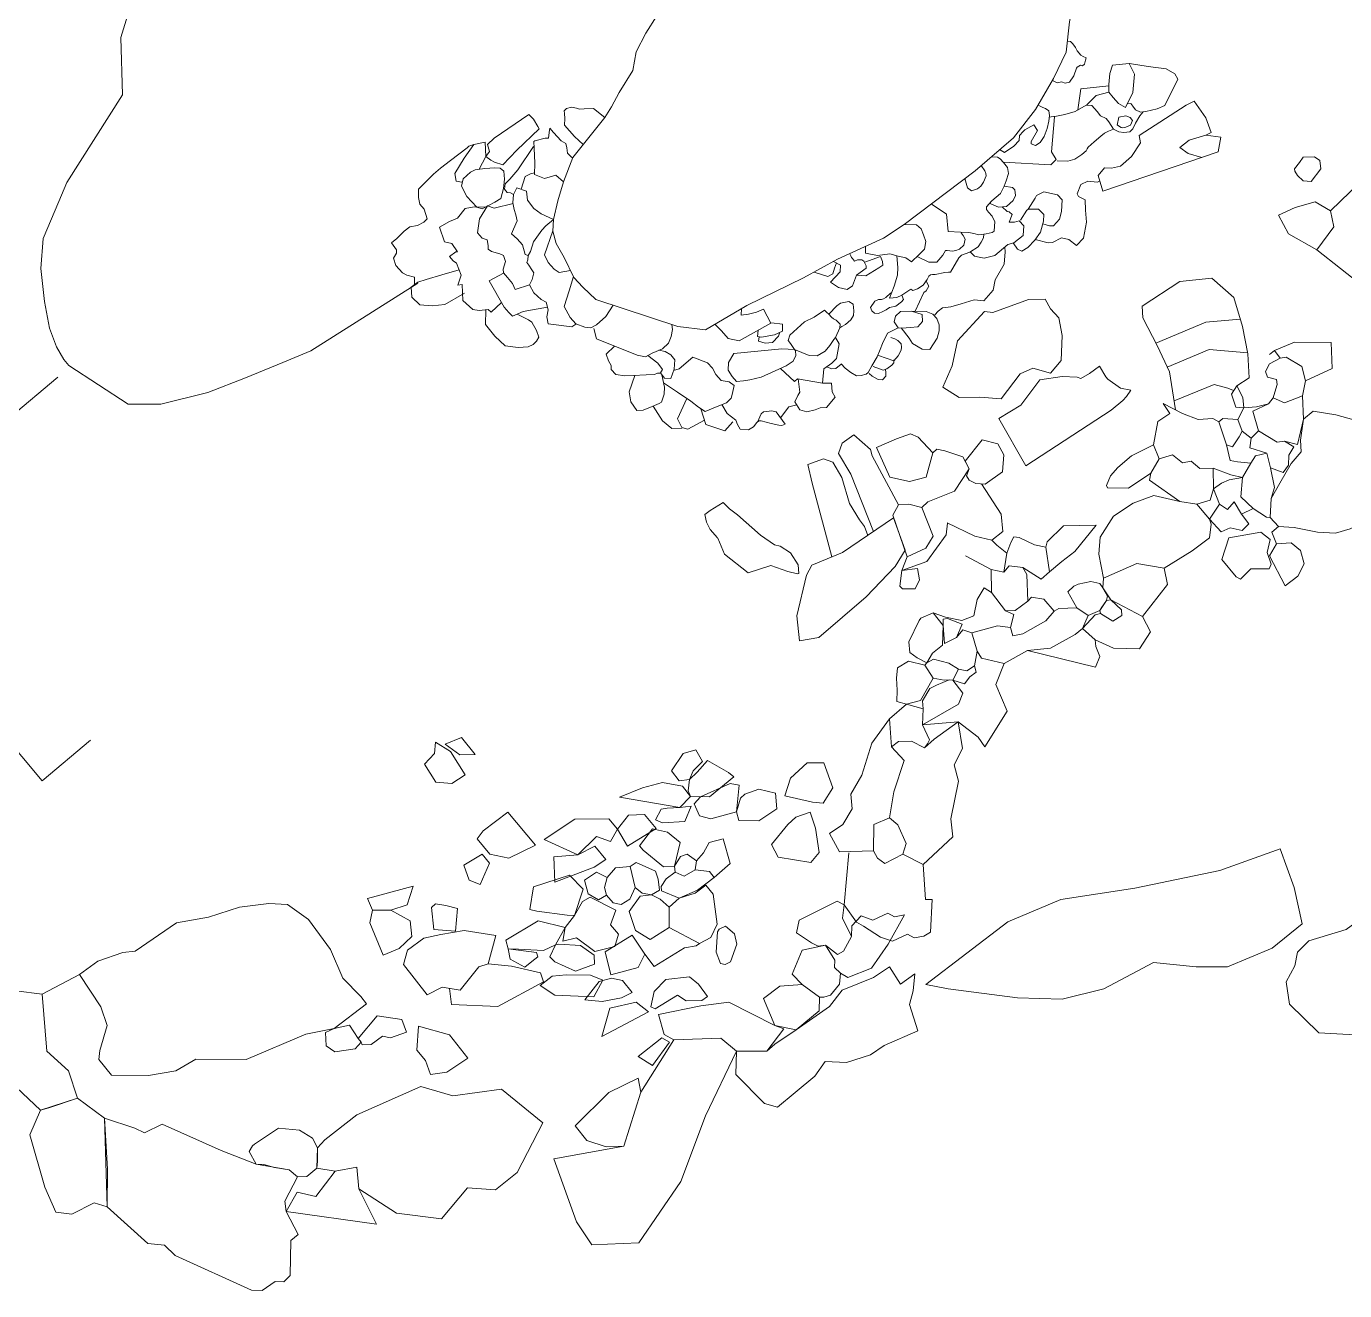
# Model space of a CAD drawing. Header units: metres. Extents: x -10443 to -4073, y -33280 to -26846.
# Drawn here: x -7260.58 to -7250.15, y -29120.04 to -29110.04 of the extents above; entities that cross this region are included whole.
import ezdxf

# ---------------------------------------------------------------- set-up
doc = ezdxf.new("R2010")
doc.units = ezdxf.units.M
doc.header["$MEASUREMENT"] = 0
doc.linetypes.add('CONTINUOUS_1', pattern=[0])
doc.linetypes.add('CONTINUOUS_2', pattern=[0])
doc.layers.add('木', color=254, linetype='CONTINUOUS_2', lineweight=18)
doc.layers.add('石', color=241, linetype='CONTINUOUS_2', lineweight=18)

msp = doc.modelspace()

# ---------------------------------------------------------------- linework, layer by layer
at = {"layer": '木', "linetype": 'CONTINUOUS_1', "lineweight": 18}
for p, q in [((-7260.326, -29112.817), (-7260.709, -29113.138)), ((-7260.45, -29116.007), (-7260.771, -29115.624)), ((-7260.067, -29115.686), (-7260.45, -29116.007))]:
    msp.add_line(p, q, dxfattribs=at)
at = {"layer": '石', "linetype": 'CONTINUOUS_2', "lineweight": 18}
for p, q in [((-7253.813, -29112.202), (-7253.798, -29112.199)), ((-7253.798, -29112.199), (-7253.78, -29112.187)), ((-7253.78, -29112.187), (-7253.741, -29112.152)), ((-7253.741, -29112.152), (-7253.732, -29112.148)), ((-7253.652, -29112.17), (-7253.639, -29112.202)), ((-7253.899, -29112.266), (-7253.865, -29112.216)), ((-7253.891, -29112.293), (-7253.899, -29112.266)), ((-7253.869, -29112.312), (-7253.891, -29112.293)), ((-7253.865, -29112.216), (-7253.836, -29112.204)), ((-7253.803, -29112.299), (-7253.838, -29112.314)), ((-7253.836, -29112.204), (-7253.813, -29112.202)), ((-7253.776, -29112.285), (-7253.803, -29112.299)), ((-7253.751, -29112.267), (-7253.776, -29112.285)), ((-7253.7, -29112.256), (-7253.751, -29112.267)), ((-7253.655, -29112.221), (-7253.7, -29112.256)), ((-7253.639, -29112.202), (-7253.655, -29112.221)), ((-7253.838, -29112.314), (-7253.869, -29112.312))]:
    msp.add_line(p, q, dxfattribs=at)
at = {"layer": '石', "linetype": 'CONTINUOUS_2', "lineweight": 18, "flags": 128}
for points in [[(-7257.757, -29105.758), (-7258.159, -29106.152), (-7258.174, -29106.179), (-7258.151, -29106.241), (-7258.158, -29106.341), (-7258.134, -29106.381), (-7258.157, -29106.376), (-7258.207, -29106.47), (-7258.209, -29106.674), (-7258.218, -29106.686), (-7258.278, -29106.715), (-7258.289, -29106.859), (-7258.933, -29107.61), (-7259.229, -29107.858), (-7259.481, -29108.288), (-7259.673, -29108.708), (-7259.782, -29109.099), (-7259.792, -29109.298), (-7259.775, -29109.447), (-7259.693, -29109.692), (-7259.827, -29110.132), (-7259.815, -29110.585), (-7260.254, -29111.279), (-7260.319, -29111.429), (-7260.441, -29111.722), (-7260.461, -29111.958), (-7260.432, -29112.219), (-7260.392, -29112.43), (-7260.338, -29112.576), (-7260.28, -29112.677), (-7260.24, -29112.725)], [(-7252.462, -29110.473), (-7252.425, -29110.49), (-7252.389, -29110.483), (-7252.362, -29110.494), (-7252.326, -29110.485), (-7252.293, -29110.436), (-7252.271, -29110.375), (-7252.267, -29110.367), (-7252.24, -29110.352), (-7252.224, -29110.357), (-7252.207, -29110.343), (-7252.2, -29110.311), (-7252.195, -29110.292), (-7252.219, -29110.283), (-7252.236, -29110.273), (-7252.265, -29110.237), (-7252.28, -29110.211), (-7252.301, -29110.183), (-7252.32, -29110.164), (-7252.343, -29110.162)], [(-7251.885, -29110.685), (-7251.939, -29110.654), (-7251.982, -29110.607), (-7252.015, -29110.563), (-7252.017, -29110.504), (-7252.009, -29110.417), (-7251.986, -29110.351), (-7251.856, -29110.338), (-7251.814, -29110.422), (-7251.825, -29110.568), (-7251.885, -29110.685)], [(-7251.853, -29110.338), (-7251.705, -29110.361), (-7251.563, -29110.381), (-7251.495, -29110.419), (-7251.47, -29110.462), (-7251.572, -29110.669), (-7251.633, -29110.696), (-7251.724, -29110.718), (-7251.766, -29110.721), (-7251.804, -29110.704), (-7251.827, -29110.675), (-7251.842, -29110.655), (-7251.87, -29110.656)], [(-7252.26, -29110.705), (-7252.238, -29110.538), (-7252.017, -29110.514)], [(-7252.015, -29110.563), (-7252.116, -29110.59), (-7252.19, -29110.665)], [(-7251.777, -29110.906), (-7251.405, -29110.667), (-7251.34, -29110.635), (-7251.248, -29110.768), (-7251.207, -29110.882), (-7251.248, -29110.904), (-7251.131, -29110.92), (-7251.15, -29111.035), (-7252.062, -29111.348), (-7252.101, -29111.224), (-7252.049, -29111.163), (-7251.994, -29111.166), (-7251.923, -29111.149), (-7251.836, -29111.072), (-7251.766, -29110.964), (-7251.777, -29110.906)], [(-7256.171, -29110.977), (-7256.241, -29110.914), (-7256.319, -29110.824), (-7256.317, -29110.773), (-7256.32, -29110.733), (-7256.323, -29110.713), (-7256.304, -29110.694), (-7256.265, -29110.684), (-7256.226, -29110.692), (-7256.202, -29110.698), (-7256.165, -29110.695), (-7256.09, -29110.694), (-7256.001, -29110.764)], [(-7252.609, -29110.822), (-7252.579, -29110.867), (-7252.63, -29110.953), (-7252.629, -29110.973), (-7252.595, -29110.986), (-7252.558, -29110.961), (-7252.527, -29110.914), (-7252.503, -29110.851), (-7252.491, -29110.793), (-7252.485, -29110.748), (-7252.491, -29110.711), (-7252.517, -29110.694), (-7252.537, -29110.686), (-7252.564, -29110.672), (-7252.576, -29110.667)], [(-7252.424, -29111.106), (-7252.339, -29111.11), (-7252.284, -29111.095), (-7252.229, -29111.057), (-7252.196, -29111.028), (-7252.187, -29111.013), (-7252.179, -29111), (-7252.132, -29110.957), (-7252.079, -29110.911), (-7252.049, -29110.887), (-7252.018, -29110.872), (-7251.98, -29110.858), (-7252.015, -29110.798), (-7252.037, -29110.773), (-7252.081, -29110.752), (-7252.109, -29110.718), (-7252.15, -29110.67), (-7252.194, -29110.668), (-7252.281, -29110.717), (-7252.364, -29110.74), (-7252.43, -29110.755), (-7252.455, -29110.757), (-7252.487, -29110.763)], [(-7251.744, -29110.72), (-7251.77, -29110.752), (-7251.806, -29110.808), (-7251.825, -29110.854), (-7251.85, -29110.877), (-7251.897, -29110.883), (-7251.936, -29110.878), (-7251.978, -29110.857)], [(-7256.521, -29110.854), (-7256.697, -29111.022), (-7256.807, -29111.138), (-7256.874, -29111.118), (-7256.903, -29111.103), (-7256.941, -29111.073), (-7256.913, -29111.032), (-7256.93, -29110.979), (-7256.877, -29110.929), (-7256.602, -29110.742), (-7256.566, -29110.778), (-7256.53, -29110.836), (-7256.521, -29110.854)], [(-7252.88, -29111.018), (-7252.841, -29111.042), (-7252.767, -29110.992), (-7252.724, -29110.946), (-7252.722, -29110.907), (-7252.692, -29110.874), (-7252.681, -29110.862), (-7252.609, -29110.822)], [(-7252.469, -29111.036), (-7252.446, -29110.759)], [(-7251.951, -29110.826), (-7251.936, -29110.763), (-7251.88, -29110.751), (-7251.846, -29110.765), (-7251.828, -29110.789), (-7251.844, -29110.825), (-7251.881, -29110.84), (-7251.908, -29110.847), (-7251.919, -29110.844), (-7251.948, -29110.824)], [(-7256.255, -29111.086), (-7256.27, -29111.074), (-7256.296, -29111.047), (-7256.301, -29111.005), (-7256.31, -29110.969), (-7256.347, -29110.95), (-7256.406, -29110.884), (-7256.436, -29110.848), (-7256.442, -29110.882), (-7256.447, -29110.928), (-7256.473, -29110.927), (-7256.554, -29110.95), (-7256.563, -29110.953), (-7256.561, -29111.007), (-7256.555, -29111.125), (-7256.556, -29111.216), (-7256.478, -29111.246), (-7256.389, -29111.219), (-7256.328, -29111.273)], [(-7251.248, -29110.904), (-7251.381, -29110.944), (-7251.454, -29111.001), (-7251.389, -29111.049), (-7251.28, -29111.08)], [(-7257.475, -29111.332), (-7257.357, -29111.213), (-7257.3, -29111.165), (-7257.222, -29111.104), (-7257.09, -29111.003), (-7257.077, -29110.991), (-7257.038, -29110.978)], [(-7257.131, -29111.276), (-7257.176, -29111.269), (-7257.186, -29111.208), (-7257.112, -29111.087), (-7257.038, -29110.978), (-7256.947, -29110.96), (-7256.941, -29111.073), (-7256.994, -29111.173)], [(-7256.565, -29110.994), (-7256.688, -29111.177), (-7256.752, -29111.252), (-7256.789, -29111.289), (-7256.794, -29111.332), (-7256.773, -29111.358), (-7256.746, -29111.36), (-7256.724, -29111.374)], [(-7252.85, -29111.118), (-7252.473, -29111.138), (-7252.431, -29111.096), (-7252.469, -29111.036)], [(-7250.37, -29111.811), (-7249.997, -29112.106), (-7249.652, -29112.023), (-7249.424, -29111.888), (-7249.075, -29111.865), (-7248.613, -29111.215), (-7248.817, -29110.972), (-7249.419, -29111.382), (-7249.606, -29111.34), (-7249.774, -29111.386), (-7250.032, -29111.277), (-7250.263, -29111.502)], [(-7253.189, -29111.67), (-7253.124, -29111.673), (-7253.083, -29111.682), (-7253.044, -29111.692), (-7252.985, -29111.685), (-7252.937, -29111.674), (-7252.923, -29111.662), (-7252.919, -29111.624), (-7252.916, -29111.59), (-7252.938, -29111.545), (-7252.968, -29111.512), (-7252.983, -29111.492), (-7252.982, -29111.471), (-7252.942, -29111.423), (-7252.873, -29111.364), (-7252.842, -29111.306), (-7252.827, -29111.266), (-7252.81, -29111.206), (-7252.817, -29111.161), (-7252.848, -29111.121), (-7252.874, -29111.092), (-7252.896, -29111.078), (-7252.946, -29111.076)], [(-7253.155, -29111.247), (-7253.134, -29111.321), (-7253.101, -29111.344), (-7253.055, -29111.329), (-7253.027, -29111.306), (-7253.007, -29111.276), (-7252.986, -29111.225), (-7252.987, -29111.208), (-7252.996, -29111.186), (-7253.026, -29111.144)], [(-7250.545, -29111.189), (-7250.525, -29111.224), (-7250.48, -29111.266), (-7250.415, -29111.271), (-7250.34, -29111.17), (-7250.347, -29111.105), (-7250.39, -29111.076), (-7250.478, -29111.078), (-7250.507, -29111.119), (-7250.547, -29111.17), (-7250.545, -29111.189)], [(-7256.872, -29111.434), (-7256.972, -29111.486), (-7257.014, -29111.473), (-7257.092, -29111.388), (-7257.133, -29111.307), (-7257.122, -29111.249), (-7257.063, -29111.197), (-7257.026, -29111.177), (-7256.949, -29111.167), (-7256.872, -29111.163), (-7256.828, -29111.164), (-7256.799, -29111.189), (-7256.794, -29111.252), (-7256.801, -29111.326), (-7256.824, -29111.404), (-7256.872, -29111.434)], [(-7256.662, -29111.332), (-7256.63, -29111.23), (-7256.59, -29111.209), (-7256.556, -29111.201)], [(-7257.507, -29112.087), (-7257.505, -29112.026), (-7257.567, -29112.011), (-7257.602, -29111.993), (-7257.654, -29111.935), (-7257.673, -29111.876), (-7257.647, -29111.837), (-7257.647, -29111.811), (-7257.687, -29111.756), (-7257.646, -29111.72), (-7257.62, -29111.695), (-7257.587, -29111.662), (-7257.542, -29111.63), (-7257.483, -29111.618), (-7257.431, -29111.592), (-7257.405, -29111.566), (-7257.43, -29111.488), (-7257.463, -29111.449), (-7257.475, -29111.397), (-7257.475, -29111.364), (-7257.475, -29111.332)], [(-7256.697, -29111.32), (-7256.724, -29111.374), (-7256.728, -29111.438), (-7256.717, -29111.493), (-7256.704, -29111.533), (-7256.694, -29111.582), (-7256.724, -29111.646), (-7256.74, -29111.683), (-7256.693, -29111.723), (-7256.652, -29111.77), (-7256.632, -29111.847), (-7256.607, -29111.854), (-7256.589, -29111.823)], [(-7256.697, -29111.32), (-7256.621, -29111.347), (-7256.612, -29111.418), (-7256.562, -29111.485), (-7256.505, -29111.525), (-7256.406, -29111.57)], [(-7252.963, -29111.442), (-7252.887, -29111.473), (-7252.825, -29111.467), (-7252.772, -29111.42), (-7252.755, -29111.381), (-7252.758, -29111.336), (-7252.778, -29111.317), (-7252.842, -29111.306)], [(-7252.653, -29111.489), (-7252.598, -29111.402), (-7252.588, -29111.38), (-7252.529, -29111.352), (-7252.422, -29111.375), (-7252.385, -29111.415), (-7252.39, -29111.507), (-7252.405, -29111.567), (-7252.454, -29111.621), (-7252.486, -29111.622), (-7252.538, -29111.606)], [(-7252.237, -29111.294), (-7252.267, -29111.368), (-7252.255, -29111.39), (-7252.202, -29111.416), (-7252.201, -29111.496), (-7252.192, -29111.591), (-7252.216, -29111.717), (-7252.271, -29111.776), (-7252.333, -29111.728), (-7252.39, -29111.716), (-7252.462, -29111.753), (-7252.496, -29111.755), (-7252.597, -29111.73)], [(-7252.237, -29111.294), (-7252.183, -29111.269), (-7252.108, -29111.275), (-7252.088, -29111.267)], [(-7256.727, -29111.443), (-7256.877, -29111.481), (-7256.929, -29111.462), (-7256.993, -29111.566), (-7257.009, -29111.676), (-7256.971, -29111.718), (-7256.932, -29111.731), (-7256.923, -29111.775), (-7256.923, -29111.806), (-7256.898, -29111.823), (-7256.831, -29111.841), (-7256.801, -29111.855), (-7256.786, -29111.902), (-7256.804, -29111.963), (-7256.803, -29111.992), (-7256.771, -29112.03), (-7256.731, -29112.077), (-7256.71, -29112.123)], [(-7253.42, -29111.448), (-7253.299, -29111.529), (-7253.287, -29111.665), (-7253.189, -29111.67)], [(-7252.858, -29111.47), (-7252.82, -29111.508), (-7252.803, -29111.51), (-7252.78, -29111.532), (-7252.803, -29111.591), (-7252.761, -29111.592), (-7252.726, -29111.581), (-7252.687, -29111.62), (-7252.693, -29111.696), (-7252.766, -29111.754), (-7252.814, -29111.769), (-7252.916, -29111.854), (-7253.001, -29111.877), (-7253.041, -29111.869), (-7253.077, -29111.861), (-7253.113, -29111.827)], [(-7250.675, -29111.537), (-7250.594, -29111.684), (-7250.37, -29111.811), (-7250.237, -29111.629), (-7250.263, -29111.502), (-7250.383, -29111.43), (-7250.543, -29111.475), (-7250.675, -29111.537)], [(-7256.817, -29112.228), (-7256.9, -29112.304), (-7256.923, -29112.283), (-7256.994, -29112.289), (-7257.046, -29112.282), (-7257.124, -29112.211), (-7257.128, -29112.084), (-7257.164, -29112.09), (-7257.137, -29112.011), (-7257.173, -29111.916), (-7257.2, -29111.898), (-7257.23, -29111.862), (-7257.179, -29111.827), (-7257.167, -29111.827), (-7257.21, -29111.761), (-7257.27, -29111.747), (-7257.308, -29111.632), (-7257.23, -29111.587), (-7257.165, -29111.561), (-7257.106, -29111.484), (-7257.034, -29111.471), (-7256.936, -29111.473)], [(-7256.589, -29111.823), (-7256.565, -29111.748), (-7256.5, -29111.654), (-7256.467, -29111.621), (-7256.406, -29111.57)], [(-7252.713, -29111.577), (-7252.663, -29111.498), (-7252.65, -29111.489), (-7252.572, -29111.489), (-7252.529, -29111.531), (-7252.533, -29111.585), (-7252.555, -29111.672), (-7252.6, -29111.734), (-7252.655, -29111.793), (-7252.703, -29111.822), (-7252.738, -29111.804), (-7252.773, -29111.756)], [(-7256.413, -29111.661), (-7256.479, -29111.851), (-7256.448, -29111.91), (-7256.402, -29111.963), (-7256.363, -29111.989), (-7256.272, -29111.975)], [(-7253.94, -29111.784), (-7253.94, -29111.836), (-7253.845, -29111.854), (-7253.747, -29111.842), (-7253.682, -29111.86), (-7253.621, -29111.873), (-7253.577, -29111.906), (-7253.516, -29111.848), (-7253.473, -29111.806), (-7253.464, -29111.745), (-7253.48, -29111.692), (-7253.5, -29111.645), (-7253.536, -29111.613), (-7253.634, -29111.61)], [(-7253.532, -29111.863), (-7253.439, -29111.909), (-7253.375, -29111.908), (-7253.329, -29111.852), (-7253.308, -29111.816), (-7253.295, -29111.817), (-7253.253, -29111.822), (-7253.226, -29111.815), (-7253.196, -29111.804), (-7253.161, -29111.773), (-7253.151, -29111.727), (-7253.167, -29111.698), (-7253.184, -29111.676)], [(-7253.652, -29112.17), (-7253.582, -29112.121), (-7253.566, -29112.133), (-7253.529, -29112.119), (-7253.485, -29112.09), (-7253.453, -29112.046), (-7253.439, -29112.018), (-7253.426, -29112.007), (-7253.411, -29112.006), (-7253.388, -29112.006), (-7253.313, -29111.99), (-7253.284, -29111.987), (-7253.268, -29111.986), (-7253.201, -29111.874), (-7253.181, -29111.853), (-7253.115, -29111.828), (-7253.049, -29111.787), (-7253.024, -29111.751), (-7253.008, -29111.716), (-7253.003, -29111.687)], [(-7256.606, -29111.855), (-7256.609, -29111.889), (-7256.617, -29111.911), (-7256.603, -29111.932), (-7256.579, -29111.969), (-7256.563, -29111.992), (-7256.575, -29112.046), (-7256.596, -29112.086), (-7256.562, -29112.15), (-7256.504, -29112.202), (-7256.466, -29112.223), (-7256.45, -29112.285), (-7256.459, -29112.34), (-7256.449, -29112.395), (-7256.262, -29112.419), (-7256.229, -29112.398)], [(-7254.192, -29111.902), (-7254.137, -29111.932), (-7254.14, -29111.984), (-7254.217, -29112.067), (-7254.152, -29112.107), (-7254.085, -29112.123), (-7254.043, -29112.094), (-7254.01, -29112.012), (-7253.935, -29111.956), (-7253.934, -29111.937), (-7253.954, -29111.901), (-7253.969, -29111.889), (-7254.003, -29111.889), (-7254.028, -29111.899), (-7254.042, -29111.878), (-7254.05, -29111.87), (-7254.055, -29111.859), (-7254.064, -29111.841)], [(-7254.01, -29112.012), (-7253.936, -29112.017), (-7253.834, -29111.953), (-7253.802, -29111.932), (-7253.806, -29111.902), (-7253.822, -29111.864), (-7253.946, -29111.908)], [(-7253.692, -29111.858), (-7253.683, -29111.949), (-7253.688, -29112.011), (-7253.714, -29112.099), (-7253.749, -29112.193), (-7253.691, -29112.188), (-7253.652, -29112.17)], [(-7252.838, -29111.789), (-7252.835, -29111.827), (-7252.843, -29111.924), (-7252.914, -29112.048), (-7252.931, -29112.13), (-7253.004, -29112.214), (-7253.081, -29112.207), (-7253.183, -29112.237), (-7253.264, -29112.26), (-7253.33, -29112.27), (-7253.366, -29112.294), (-7253.392, -29112.325)], [(-7257.11, -29112.152), (-7257.267, -29112.242), (-7257.367, -29112.253), (-7257.463, -29112.245), (-7257.526, -29112.184), (-7257.532, -29112.106), (-7257.48, -29112.065), (-7257.415, -29112.046), (-7257.291, -29112.008), (-7257.153, -29111.968)], [(-7254.345, -29111.987), (-7254.238, -29112.022), (-7254.197, -29112.001), (-7254.185, -29111.956), (-7254.169, -29111.914)], [(-7257.48, -29112.073), (-7258.326, -29112.609), (-7258.548, -29112.701), (-7258.841, -29112.823), (-7259.14, -29112.938), (-7259.511, -29113.031), (-7259.77, -29113.031), (-7260.24, -29112.725)], [(-7256.801, -29111.995), (-7256.916, -29112.055), (-7256.796, -29112.264), (-7256.761, -29112.307), (-7256.731, -29112.334), (-7256.646, -29112.298), (-7256.455, -29112.263)], [(-7256.71, -29112.123), (-7256.596, -29112.086)], [(-7256.25, -29112.02), (-7256.282, -29112.135), (-7256.323, -29112.258), (-7256.276, -29112.345), (-7256.231, -29112.395), (-7256.159, -29112.422), (-7256.112, -29112.428), (-7256.066, -29112.403), (-7255.992, -29112.338), (-7255.934, -29112.249)], [(-7253.546, -29112.295), (-7253.478, -29112.148), (-7253.461, -29112.135), (-7253.44, -29112.099), (-7253.459, -29112.059)], [(-7251.488, -29113.076), (-7251.537, -29112.776), (-7251.63, -29112.573), (-7251.747, -29112.348), (-7251.752, -29112.257), (-7251.455, -29112.061), (-7251.202, -29112.035), (-7251.027, -29112.187), (-7250.96, -29112.417), (-7250.917, -29112.632), (-7250.907, -29112.821), (-7251.004, -29112.885)], [(-7253.328, -29112.896), (-7253.199, -29112.979), (-7253.036, -29112.974), (-7252.868, -29112.988), (-7252.717, -29112.79), (-7252.616, -29112.747), (-7252.477, -29112.785), (-7252.393, -29112.685), (-7252.386, -29112.488), (-7252.412, -29112.349), (-7252.478, -29112.278), (-7252.52, -29112.2), (-7252.65, -29112.202), (-7252.932, -29112.307), (-7252.999, -29112.298), (-7253.211, -29112.529), (-7253.255, -29112.727), (-7253.328, -29112.896)], [(-7256.942, -29112.285), (-7256.944, -29112.402), (-7256.871, -29112.492), (-7256.788, -29112.57), (-7256.685, -29112.583), (-7256.607, -29112.577), (-7256.568, -29112.558), (-7256.541, -29112.532), (-7256.522, -29112.5), (-7256.541, -29112.448), (-7256.579, -29112.383), (-7256.605, -29112.363), (-7256.631, -29112.35), (-7256.695, -29112.319)], [(-7255.128, -29112.4), (-7255.079, -29112.451), (-7255.025, -29112.512), (-7254.938, -29112.529), (-7254.688, -29112.39), (-7254.746, -29112.279), (-7254.801, -29112.302), (-7254.864, -29112.32), (-7254.922, -29112.326), (-7254.919, -29112.275)], [(-7254.537, -29112.485), (-7254.551, -29112.528), (-7254.534, -29112.551), (-7254.501, -29112.598), (-7254.385, -29112.645), (-7254.322, -29112.648), (-7254.258, -29112.611), (-7254.222, -29112.566), (-7254.189, -29112.519), (-7254.178, -29112.503), (-7254.144, -29112.426), (-7254.14, -29112.399), (-7254.171, -29112.366), (-7254.194, -29112.355), (-7254.209, -29112.343), (-7254.23, -29112.32), (-7254.249, -29112.302), (-7254.264, -29112.288)], [(-7254.537, -29112.485), (-7254.422, -29112.38), (-7254.347, -29112.343), (-7254.264, -29112.288)], [(-7254.23, -29112.32), (-7254.167, -29112.252), (-7254.138, -29112.231), (-7254.071, -29112.219), (-7254.036, -29112.241), (-7254.033, -29112.293), (-7254.035, -29112.33), (-7254.055, -29112.364), (-7254.099, -29112.402), (-7254.126, -29112.416), (-7254.144, -29112.426)], [(-7253.525, -29112.42), (-7253.586, -29112.425), (-7253.651, -29112.429), (-7253.682, -29112.428), (-7253.712, -29112.379), (-7253.702, -29112.336), (-7253.664, -29112.298), (-7253.575, -29112.295), (-7253.492, -29112.322), (-7253.49, -29112.378), (-7253.525, -29112.42)], [(-7253.658, -29112.427), (-7253.595, -29112.509), (-7253.567, -29112.55), (-7253.491, -29112.595), (-7253.431, -29112.598), (-7253.374, -29112.509), (-7253.357, -29112.452), (-7253.357, -29112.404), (-7253.377, -29112.353), (-7253.408, -29112.318), (-7253.46, -29112.297), (-7253.575, -29112.295)], [(-7256.089, -29112.432), (-7256.067, -29112.513), (-7255.744, -29112.643), (-7255.68, -29112.655), (-7255.626, -29112.626), (-7255.545, -29112.592), (-7255.497, -29112.548), (-7255.477, -29112.495), (-7255.467, -29112.441), (-7255.471, -29112.4)], [(-7254.789, -29112.446), (-7254.794, -29112.495), (-7254.763, -29112.502), (-7254.66, -29112.483), (-7254.597, -29112.453), (-7254.597, -29112.399), (-7254.682, -29112.387)], [(-7251.643, -29112.548), (-7251.249, -29112.382), (-7250.977, -29112.359)], [(-7254.773, -29112.5), (-7254.78, -29112.498), (-7254.787, -29112.532), (-7254.733, -29112.547), (-7254.675, -29112.543), (-7254.629, -29112.494), (-7254.618, -29112.462)], [(-7254.612, -29112.749), (-7254.5, -29112.852), (-7254.478, -29112.829), (-7254.279, -29112.865), (-7254.268, -29112.75), (-7254.206, -29112.707), (-7254.168, -29112.669), (-7254.148, -29112.554), (-7254.178, -29112.503)], [(-7254.247, -29112.736), (-7254.207, -29112.752), (-7254.175, -29112.748), (-7254.133, -29112.713), (-7254.132, -29112.711), (-7254.101, -29112.745), (-7254.057, -29112.78), (-7254.011, -29112.806), (-7253.973, -29112.803), (-7253.935, -29112.792), (-7253.919, -29112.779), (-7253.891, -29112.727), (-7253.847, -29112.657), (-7253.823, -29112.598), (-7253.806, -29112.552), (-7253.767, -29112.469), (-7253.682, -29112.428)], [(-7253.837, -29112.646), (-7253.717, -29112.688), (-7253.681, -29112.648), (-7253.657, -29112.604), (-7253.655, -29112.58), (-7253.658, -29112.554), (-7253.683, -29112.528), (-7253.708, -29112.515), (-7253.739, -29112.503)], [(-7255.924, -29112.571), (-7255.99, -29112.634), (-7255.973, -29112.687), (-7255.95, -29112.724), (-7255.952, -29112.756), (-7255.915, -29112.797), (-7255.844, -29112.806), (-7255.778, -29112.805), (-7255.673, -29112.798), (-7255.609, -29112.796), (-7255.584, -29112.786), (-7255.563, -29112.786)], [(-7255.662, -29112.645), (-7255.583, -29112.706), (-7255.546, -29112.757), (-7255.561, -29112.783), (-7255.53, -29112.826), (-7255.48, -29112.827), (-7255.453, -29112.753), (-7255.447, -29112.681), (-7255.479, -29112.641), (-7255.524, -29112.615), (-7255.574, -29112.604)], [(-7254.981, -29112.63), (-7255.023, -29112.7), (-7255.026, -29112.761), (-7254.994, -29112.812), (-7254.96, -29112.85), (-7254.905, -29112.846), (-7254.854, -29112.839), (-7254.766, -29112.816), (-7254.653, -29112.768), (-7254.567, -29112.727), (-7254.511, -29112.69), (-7254.491, -29112.645), (-7254.492, -29112.608), (-7254.501, -29112.598)], [(-7254.981, -29112.63), (-7254.601, -29112.594), (-7254.501, -29112.598)], [(-7251.555, -29112.737), (-7251.223, -29112.599), (-7250.917, -29112.624)], [(-7251.004, -29112.885), (-7250.956, -29112.978), (-7250.948, -29113.06), (-7250.847, -29113.052), (-7250.753, -29113.029), (-7250.715, -29112.98), (-7250.712, -29112.962), (-7250.684, -29112.875), (-7250.691, -29112.835), (-7250.76, -29112.818), (-7250.778, -29112.772), (-7250.744, -29112.712), (-7250.66, -29112.666), (-7250.705, -29112.605), (-7250.744, -29112.639)], [(-7250.705, -29112.605), (-7250.548, -29112.54), (-7250.257, -29112.543), (-7250.25, -29112.749), (-7250.461, -29112.847)], [(-7255.537, -29112.863), (-7255.426, -29112.935), (-7255.321, -29113.008), (-7255.259, -29113.054), (-7255.207, -29113.088), (-7255.125, -29113.053), (-7255.04, -29113.021), (-7255.002, -29112.984), (-7254.995, -29112.954), (-7254.978, -29112.882), (-7255.017, -29112.853), (-7255.082, -29112.844), (-7255.124, -29112.796), (-7255.15, -29112.745), (-7255.189, -29112.705), (-7255.306, -29112.66), (-7255.412, -29112.752), (-7255.457, -29112.765)], [(-7253.878, -29112.733), (-7253.799, -29112.762), (-7253.771, -29112.751), (-7253.731, -29112.722), (-7253.716, -29112.703), (-7253.717, -29112.688), (-7253.717, -29112.679)], [(-7250.715, -29112.98), (-7250.627, -29113.021), (-7250.483, -29112.965), (-7250.461, -29112.847), (-7250.49, -29112.732), (-7250.614, -29112.658), (-7250.66, -29112.666)], [(-7255.765, -29112.805), (-7255.808, -29112.934), (-7255.795, -29113.013), (-7255.747, -29113.08), (-7255.697, -29113.077), (-7255.627, -29113.049), (-7255.57, -29113.025), (-7255.553, -29113.014), (-7255.533, -29112.951), (-7255.53, -29112.895), (-7255.55, -29112.799)], [(-7253.91, -29112.787), (-7253.888, -29112.809), (-7253.839, -29112.835), (-7253.806, -29112.839), (-7253.78, -29112.81), (-7253.778, -29112.78), (-7253.781, -29112.757)], [(-7252.885, -29113.145), (-7252.711, -29113.039), (-7252.561, -29112.838), (-7252.384, -29112.812), (-7252.267, -29112.818), (-7252.236, -29112.827), (-7252.169, -29112.787), (-7252.09, -29112.729), (-7252.039, -29112.814), (-7252.024, -29112.833), (-7251.924, -29112.904), (-7251.843, -29112.92), (-7251.877, -29112.969)], [(-7254.279, -29112.864), (-7254.209, -29112.864), (-7254.204, -29112.934), (-7254.179, -29112.975), (-7254.249, -29113.057), (-7254.297, -29113.06), (-7254.337, -29113.075), (-7254.403, -29113.092), (-7254.46, -29113.076), (-7254.499, -29113.011), (-7254.475, -29112.963), (-7254.46, -29112.936), (-7254.471, -29112.83)], [(-7251.586, -29113.026), (-7251.433, -29113.104), (-7251.31, -29113.151), (-7251.193, -29113.143), (-7251.147, -29113.17), (-7251.114, -29113.145), (-7250.996, -29113.151), (-7250.948, -29113.06), (-7251.011, -29113.054), (-7251.046, -29112.951), (-7251.004, -29112.885)], [(-7251.5, -29113.004), (-7251.182, -29112.875), (-7251.074, -29112.904), (-7251.029, -29112.923)], [(-7255.353, -29112.986), (-7255.427, -29113.147), (-7255.392, -29113.215), (-7255.345, -29113.228), (-7255.213, -29113.157)], [(-7252.885, -29113.145), (-7252.671, -29113.519), (-7251.997, -29113.078), (-7251.906, -29113.001), (-7251.877, -29112.969)], [(-7251.945, -29113.532), (-7251.836, -29113.438), (-7251.663, -29113.352), (-7251.629, -29113.168), (-7251.534, -29113.104), (-7251.586, -29113.026)], [(-7250.483, -29112.965), (-7250.476, -29113.148), (-7250.525, -29113.349), (-7250.627, -29113.323), (-7250.685, -29113.33), (-7250.831, -29113.24), (-7250.876, -29113.085), (-7250.753, -29113.029), (-7250.715, -29112.98)], [(-7255.62, -29113.046), (-7255.545, -29113.162), (-7255.471, -29113.222), (-7255.389, -29113.22)], [(-7255.241, -29113.066), (-7255.202, -29113.192), (-7255.052, -29113.242), (-7254.988, -29113.17)], [(-7255.034, -29113.103), (-7255.076, -29113.034)], [(-7255.034, -29113.103), (-7254.964, -29113.157), (-7254.952, -29113.191), (-7254.93, -29113.229), (-7254.865, -29113.232), (-7254.825, -29113.209), (-7254.798, -29113.175), (-7254.784, -29113.162), (-7254.765, -29113.163), (-7254.685, -29113.183), (-7254.626, -29113.196), (-7254.601, -29113.198), (-7254.576, -29113.189)], [(-7254.795, -29113.172), (-7254.766, -29113.108), (-7254.747, -29113.091), (-7254.681, -29113.084), (-7254.646, -29113.09), (-7254.576, -29113.189)], [(-7254.611, -29113.139), (-7254.545, -29113.052), (-7254.484, -29113.036)], [(-7250.499, -29113.316), (-7250.476, -29113.148), (-7250.401, -29113.085), (-7250.222, -29113.115), (-7249.966, -29113.187), (-7249.753, -29113.263), (-7249.633, -29113.273), (-7249.584, -29113.376), (-7249.57, -29113.512), (-7249.638, -29113.685), (-7249.768, -29113.858), (-7249.963, -29113.942), (-7250.108, -29114.016), (-7250.223, -29114.049), (-7250.366, -29114.042), (-7250.551, -29114.006), (-7250.674, -29113.998), (-7250.74, -29113.926), (-7250.732, -29113.777), (-7250.664, -29113.656), (-7250.573, -29113.5), (-7250.495, -29113.408), (-7250.499, -29113.316)], [(-7251.147, -29113.17), (-7251.084, -29113.353), (-7251.039, -29113.367), (-7250.985, -29113.288), (-7250.962, -29113.245), (-7250.996, -29113.151)], [(-7250.831, -29113.24), (-7250.891, -29113.298), (-7250.962, -29113.245)], [(-7253.678, -29113.825), (-7253.887, -29113.438), (-7253.899, -29113.388), (-7254.032, -29113.272), (-7254.125, -29113.339), (-7254.152, -29113.421), (-7254.056, -29113.585), (-7253.876, -29114.038)], [(-7253.12, -29113.541), (-7253.152, -29113.48), (-7253.016, -29113.312), (-7252.893, -29113.343), (-7252.847, -29113.431), (-7252.857, -29113.565), (-7252.993, -29113.662), (-7253.068, -29113.657), (-7253.12, -29113.63), (-7253.141, -29113.598), (-7253.12, -29113.541)], [(-7250.891, -29113.298), (-7250.901, -29113.375), (-7250.766, -29113.419), (-7250.737, -29113.534), (-7250.637, -29113.57), (-7250.595, -29113.513), (-7250.593, -29113.434), (-7250.554, -29113.368), (-7250.627, -29113.323)], [(-7253.495, -29113.846), (-7253.448, -29113.802), (-7253.236, -29113.718), (-7253.12, -29113.541), (-7253.171, -29113.447), (-7253.312, -29113.4), (-7253.377, -29113.386), (-7253.408, -29113.415)], [(-7252.026, -29113.693), (-7251.86, -29113.695), (-7251.684, -29113.576), (-7251.619, -29113.462), (-7251.663, -29113.352), (-7251.836, -29113.438), (-7251.945, -29113.532), (-7252.003, -29113.596), (-7252.035, -29113.674), (-7252.026, -29113.693)], [(-7251.619, -29113.462), (-7251.512, -29113.431), (-7251.434, -29113.493), (-7251.365, -29113.48), (-7251.297, -29113.538), (-7251.192, -29113.535), (-7251.052, -29113.589), (-7250.96, -29113.611), (-7250.894, -29113.497), (-7250.998, -29113.485), (-7251.057, -29113.476), (-7251.084, -29113.353)], [(-7250.96, -29113.611), (-7250.971, -29113.763), (-7250.874, -29113.856), (-7250.769, -29113.923), (-7250.74, -29113.926), (-7250.732, -29113.777), (-7250.707, -29113.69), (-7250.737, -29113.534), (-7250.766, -29113.419), (-7250.856, -29113.44), (-7250.894, -29113.497)], [(-7254.205, -29114.237), (-7254.361, -29113.656), (-7254.397, -29113.507), (-7254.273, -29113.463), (-7254.197, -29113.489), (-7254.126, -29113.609), (-7254.066, -29113.815), (-7253.987, -29113.946), (-7253.949, -29113.998), (-7253.921, -29114.068)], [(-7251.187, -29113.699), (-7251.192, -29113.535)], [(-7251.684, -29113.576), (-7251.695, -29113.63), (-7251.454, -29113.799), (-7251.32, -29113.821), (-7251.215, -29113.789), (-7251.187, -29113.699), (-7251.125, -29113.655), (-7251.064, -29113.629), (-7250.96, -29113.611)], [(-7253.294, -29113.969), (-7253.076, -29114.074), (-7252.941, -29114.106), (-7252.855, -29114.037), (-7252.866, -29113.9), (-7253.022, -29113.66)], [(-7251.219, -29113.939), (-7251.32, -29113.821), (-7251.454, -29113.799), (-7251.659, -29113.752), (-7251.822, -29113.814), (-7251.98, -29113.916), (-7252.085, -29114.082), (-7252.095, -29114.217), (-7252.057, -29114.406), (-7251.795, -29114.289), (-7251.579, -29114.327), (-7251.357, -29114.191), (-7251.221, -29114.088), (-7251.206, -29113.98), (-7251.219, -29113.939)], [(-7251.187, -29113.699), (-7251.141, -29113.821), (-7251.077, -29113.862), (-7251.025, -29113.803), (-7250.966, -29113.899), (-7250.874, -29113.856)], [(-7255.108, -29114.089), (-7255.055, -29114.217), (-7254.867, -29114.364), (-7254.689, -29114.305), (-7254.554, -29114.353), (-7254.477, -29114.372), (-7254.467, -29114.37), (-7254.471, -29114.301), (-7254.534, -29114.205), (-7254.614, -29114.152), (-7254.659, -29114.142), (-7254.769, -29114.067), (-7254.953, -29113.905), (-7255.014, -29113.859), (-7255.064, -29113.809), (-7255.167, -29113.871), (-7255.209, -29113.902), (-7255.197, -29113.964), (-7255.169, -29114.021), (-7255.11, -29114.086)], [(-7253.724, -29113.909), (-7253.609, -29114.238), (-7253.463, -29114.168), (-7253.404, -29114.073), (-7253.495, -29113.846), (-7253.598, -29113.822), (-7253.678, -29113.825), (-7253.724, -29113.909)], [(-7250.966, -29113.899), (-7250.908, -29113.975), (-7250.961, -29114.028), (-7251.055, -29114.007), (-7251.127, -29114.04), (-7251.219, -29113.939), (-7251.141, -29113.821)], [(-7253.719, -29113.93), (-7253.626, -29114.184), (-7253.705, -29114.313), (-7253.934, -29114.553), (-7254.31, -29114.875), (-7254.462, -29114.9), (-7254.484, -29114.703), (-7254.407, -29114.382), (-7254.364, -29114.304), (-7254.121, -29114.202), (-7253.719, -29113.93)], [(-7253.291, -29113.97), (-7253.302, -29114.063), (-7253.456, -29114.275), (-7253.653, -29114.344), (-7253.609, -29114.238)], [(-7252.514, -29114.162), (-7252.502, -29114.119), (-7252.375, -29113.992), (-7252.115, -29113.986), (-7252.285, -29114.196), (-7252.388, -29114.275), (-7252.485, -29114.357)], [(-7251.01, -29114.395), (-7251.123, -29114.257), (-7251.066, -29114.086), (-7250.813, -29114.042), (-7250.739, -29114.1), (-7250.765, -29114.204), (-7250.731, -29114.295), (-7250.748, -29114.333), (-7250.894, -29114.333), (-7250.974, -29114.415), (-7251.01, -29114.395)], [(-7250.689, -29114.134), (-7250.726, -29114.041), (-7250.674, -29113.998)], [(-7253.148, -29114.23), (-7252.946, -29114.338), (-7252.847, -29114.359), (-7252.823, -29114.207), (-7252.901, -29114.144), (-7252.941, -29114.106)], [(-7252.695, -29114.322), (-7252.551, -29114.413), (-7252.485, -29114.357), (-7252.514, -29114.162), (-7252.603, -29114.141), (-7252.724, -29114.085), (-7252.768, -29114.079), (-7252.791, -29114.123), (-7252.823, -29114.207)], [(-7250.621, -29114.466), (-7250.745, -29114.228), (-7250.689, -29114.134), (-7250.575, -29114.126), (-7250.5, -29114.188), (-7250.472, -29114.292), (-7250.522, -29114.39), (-7250.621, -29114.466)], [(-7253.653, -29114.344), (-7253.667, -29114.47), (-7253.647, -29114.491), (-7253.546, -29114.49), (-7253.513, -29114.42), (-7253.529, -29114.33), (-7253.653, -29114.344)], [(-7252.946, -29114.338), (-7252.943, -29114.519), (-7252.833, -29114.663), (-7252.756, -29114.662), (-7252.655, -29114.588), (-7252.665, -29114.378), (-7252.695, -29114.322), (-7252.805, -29114.308), (-7252.847, -29114.359)], [(-7252.062, -29114.481), (-7252.001, -29114.578), (-7251.749, -29114.71), (-7251.552, -29114.456), (-7251.579, -29114.327), (-7251.795, -29114.289), (-7252.057, -29114.406), (-7252.062, -29114.481)], [(-7253.405, -29114.681), (-7253.307, -29114.714), (-7253.178, -29114.741), (-7253.082, -29114.704), (-7253.056, -29114.574), (-7253.002, -29114.482), (-7252.943, -29114.519)], [(-7252.259, -29114.453), (-7252.159, -29114.432), (-7252.087, -29114.449), (-7252.062, -29114.481), (-7252.026, -29114.546), (-7252.035, -29114.583), (-7252.087, -29114.662), (-7252.179, -29114.7), (-7252.269, -29114.64), (-7252.341, -29114.515), (-7252.293, -29114.47), (-7252.259, -29114.453)], [(-7252.794, -29114.795), (-7252.774, -29114.861), (-7252.696, -29114.847), (-7252.515, -29114.742), (-7252.447, -29114.666), (-7252.53, -29114.571), (-7252.628, -29114.557), (-7252.655, -29114.588)], [(-7251.749, -29114.71), (-7251.685, -29114.829), (-7251.774, -29114.964), (-7251.979, -29114.959), (-7252.125, -29114.894), (-7252.223, -29114.803), (-7252.125, -29114.696), (-7252.082, -29114.685), (-7251.985, -29114.745), (-7251.912, -29114.702), (-7251.916, -29114.655), (-7252.001, -29114.578)], [(-7252.001, -29114.578), (-7252.035, -29114.583), (-7252.07, -29114.635), (-7252.087, -29114.662), (-7252.082, -29114.685)], [(-7253.597, -29114.908), (-7253.589, -29114.993), (-7253.532, -29115.035), (-7253.455, -29115.074), (-7253.41, -29114.998), (-7253.33, -29114.936), (-7253.325, -29114.779), (-7253.405, -29114.681), (-7253.502, -29114.722), (-7253.515, -29114.741), (-7253.597, -29114.908)], [(-7253.099, -29114.839), (-7252.897, -29114.782), (-7252.794, -29114.795), (-7252.767, -29114.692), (-7252.833, -29114.663)], [(-7252.843, -29115.081), (-7252.658, -29114.978), (-7252.477, -29114.958), (-7252.283, -29114.852), (-7252.223, -29114.803), (-7252.179, -29114.7), (-7252.269, -29114.64), (-7252.41, -29114.646), (-7252.447, -29114.666)], [(-7253.315, -29114.923), (-7253.221, -29114.875), (-7253.176, -29114.769), (-7253.291, -29114.724), (-7253.326, -29114.73), (-7253.325, -29114.779), (-7253.315, -29114.923)], [(-7253.204, -29115.126), (-7253.138, -29115.137), (-7253.079, -29115.099), (-7253.056, -29114.982), (-7253.099, -29114.839), (-7253.171, -29114.813), (-7253.221, -29114.875)], [(-7252.658, -29114.978), (-7252.121, -29115.108), (-7252.087, -29115.026), (-7252.119, -29114.947), (-7252.125, -29114.894)], [(-7253.49, -29115.566), (-7253.208, -29115.542), (-7253.048, -29115.663), (-7252.995, -29115.739), (-7252.819, -29115.456), (-7252.908, -29115.245), (-7252.843, -29115.081), (-7253.022, -29115.037), (-7253.056, -29114.982)], [(-7253.615, -29115.402), (-7253.506, -29115.373), (-7253.405, -29115.196), (-7253.47, -29115.093), (-7253.6, -29115.063), (-7253.687, -29115.115), (-7253.695, -29115.197), (-7253.69, -29115.292), (-7253.691, -29115.381), (-7253.615, -29115.402)], [(-7253.249, -29115.213), (-7253.204, -29115.126), (-7253.282, -29115.078), (-7253.402, -29115.047), (-7253.455, -29115.074), (-7253.47, -29115.093), (-7253.405, -29115.196), (-7253.319, -29115.212), (-7253.277, -29115.21)], [(-7253.079, -29115.099), (-7253.066, -29115.149), (-7253.114, -29115.185), (-7253.157, -29115.24), (-7253.249, -29115.213)], [(-7253.49, -29115.566), (-7253.205, -29115.402), (-7253.17, -29115.316), (-7253.249, -29115.213), (-7253.277, -29115.21), (-7253.379, -29115.251), (-7253.432, -29115.279), (-7253.488, -29115.375), (-7253.485, -29115.439)], [(-7253.75, -29115.517), (-7253.615, -29115.402), (-7253.485, -29115.439), (-7253.49, -29115.566), (-7253.433, -29115.683), (-7253.449, -29115.715), (-7253.474, -29115.746)], [(-7253.484, -29116.669), (-7253.249, -29116.451), (-7253.266, -29116.307), (-7253.205, -29116.01), (-7253.239, -29115.882), (-7253.174, -29115.751), (-7253.208, -29115.542), (-7253.397, -29115.679), (-7253.474, -29115.746), (-7253.577, -29115.693), (-7253.678, -29115.698), (-7253.733, -29115.738)], [(-7257.427, -29115.877), (-7257.338, -29116.017), (-7257.21, -29116.03), (-7257.106, -29115.961), (-7257.222, -29115.776), (-7257.341, -29115.702), (-7257.347, -29115.792), (-7257.427, -29115.877)], [(-7257.263, -29115.718), (-7257.148, -29115.801), (-7257.026, -29115.799), (-7257.134, -29115.666), (-7257.263, -29115.718)], [(-7255.413, -29116.009), (-7255.473, -29115.928), (-7255.382, -29115.792), (-7255.282, -29115.764), (-7255.228, -29115.854), (-7255.302, -29115.93), (-7255.331, -29115.996), (-7255.413, -29116.009)], [(-7255.324, -29116.132), (-7255.172, -29116.135), (-7254.981, -29115.975), (-7255.024, -29115.941), (-7255.189, -29115.846), (-7255.27, -29115.938), (-7255.331, -29115.996), (-7255.341, -29116.086), (-7255.324, -29116.132)], [(-7254.578, -29116.127), (-7254.359, -29116.177), (-7254.275, -29116.185), (-7254.198, -29116.062), (-7254.269, -29115.866), (-7254.402, -29115.866), (-7254.534, -29115.986), (-7254.578, -29116.127)], [(-7255.886, -29116.137), (-7255.409, -29116.219), (-7255.324, -29116.132), (-7255.386, -29116.051), (-7255.544, -29116.02), (-7255.704, -29116.064), (-7255.886, -29116.137)], [(-7255.294, -29116.189), (-7255.252, -29116.284), (-7255.162, -29116.309), (-7254.961, -29116.253), (-7254.94, -29116.041), (-7255.011, -29116.03), (-7255.245, -29116.134), (-7255.294, -29116.189)], [(-7254.961, -29116.253), (-7254.941, -29116.322), (-7254.782, -29116.323), (-7254.641, -29116.23), (-7254.651, -29116.104), (-7254.784, -29116.073), (-7254.894, -29116.114), (-7254.927, -29116.146), (-7254.961, -29116.253)], [(-7257.01, -29116.465), (-7256.909, -29116.587), (-7256.759, -29116.62), (-7256.548, -29116.517), (-7256.767, -29116.256), (-7256.962, -29116.403), (-7257.01, -29116.465)], [(-7255.555, -29116.231), (-7255.601, -29116.315), (-7255.544, -29116.341), (-7255.368, -29116.328), (-7255.319, -29116.209), (-7255.409, -29116.219), (-7255.507, -29116.225), (-7255.555, -29116.231)], [(-7254.378, -29116.256), (-7254.336, -29116.381), (-7254.306, -29116.574), (-7254.371, -29116.652), (-7254.631, -29116.61), (-7254.683, -29116.51), (-7254.554, -29116.353), (-7254.491, -29116.294), (-7254.378, -29116.256)], [(-7256.48, -29116.471), (-7256.214, -29116.593), (-7256.066, -29116.447), (-7255.957, -29116.488), (-7255.902, -29116.389), (-7255.97, -29116.309), (-7256.239, -29116.311), (-7256.48, -29116.471)], [(-7255.902, -29116.389), (-7255.822, -29116.523), (-7255.594, -29116.385), (-7255.688, -29116.273), (-7255.815, -29116.279), (-7255.902, -29116.389)], [(-7253.75, -29116.299), (-7253.683, -29116.355), (-7253.618, -29116.503), (-7253.644, -29116.587)], [(-7255.699, -29116.557), (-7255.538, -29116.688), (-7255.45, -29116.681), (-7255.404, -29116.494), (-7255.505, -29116.413), (-7255.624, -29116.388), (-7255.728, -29116.522), (-7255.699, -29116.557)], [(-7255.275, -29116.641), (-7255.221, -29116.576), (-7255.176, -29116.495), (-7255.066, -29116.467), (-7255.009, -29116.66), (-7255.137, -29116.773)], [(-7256.403, -29116.608), (-7256.395, -29116.808), (-7256.085, -29116.691), (-7255.993, -29116.629), (-7256.081, -29116.524), (-7256.214, -29116.593), (-7256.403, -29116.608)], [(-7254.071, -29116.576), (-7254.109, -29116.989), (-7254.011, -29117.126), (-7253.955, -29117.157), (-7253.82, -29117.243), (-7253.727, -29117.276), (-7253.608, -29117.22), (-7253.556, -29117.25), (-7253.478, -29117.235), (-7253.427, -29117.203), (-7253.412, -29116.946), (-7253.465, -29116.947), (-7253.484, -29116.669), (-7253.644, -29116.587), (-7253.787, -29116.661), (-7253.844, -29116.618), (-7253.877, -29116.56)], [(-7253.462, -29117.618), (-7252.813, -29117.121), (-7252.394, -29116.945), (-7251.81, -29116.857), (-7251.137, -29116.717), (-7250.661, -29116.546), (-7250.549, -29116.85), (-7250.488, -29117.137), (-7250.724, -29117.33), (-7251.077, -29117.478), (-7251.325, -29117.479), (-7251.662, -29117.444), (-7252.055, -29117.652), (-7252.385, -29117.733), (-7252.739, -29117.722), (-7253.286, -29117.651), (-7253.462, -29117.618)], [(-7257.115, -29116.675), (-7257.074, -29116.794), (-7256.987, -29116.828), (-7256.912, -29116.659), (-7256.972, -29116.587), (-7257.115, -29116.675)], [(-7255.8, -29116.685), (-7255.754, -29116.654), (-7255.601, -29116.723), (-7255.578, -29116.784), (-7255.568, -29116.872), (-7255.633, -29116.91), (-7255.705, -29116.897), (-7255.762, -29116.851)], [(-7255.45, -29116.681), (-7255.446, -29116.729), (-7255.373, -29116.762), (-7255.286, -29116.712), (-7255.275, -29116.641), (-7255.351, -29116.587), (-7255.403, -29116.605), (-7255.45, -29116.681)], [(-7250.434, -29117.272), (-7250.138, -29117.183), (-7249.984, -29117.069), (-7249.862, -29117.057), (-7249.727, -29117.092), (-7249.574, -29117.16), (-7249.494, -29117.135), (-7249.263, -29117.095), (-7249.117, -29117.073), (-7248.943, -29116.959), (-7248.691, -29116.822), (-7248.485, -29116.739), (-7248.392, -29116.629), (-7248.314, -29116.601), (-7248.195, -29116.819), (-7248.224, -29116.955), (-7248.144, -29117.126), (-7248.255, -29117.373), (-7248.361, -29117.494), (-7248.644, -29117.694), (-7248.783, -29117.8), (-7248.968, -29117.844), (-7249.2, -29117.864), (-7249.741, -29117.883), (-7249.79, -29117.945), (-7249.926, -29118.023), (-7250.354, -29118), (-7250.588, -29117.772), (-7250.613, -29117.597), (-7250.544, -29117.47), (-7250.523, -29117.362), (-7250.434, -29117.272)], [(-7256.593, -29117.026), (-7256.564, -29116.846), (-7256.281, -29116.754), (-7256.173, -29116.865), (-7256.241, -29117.071), (-7256.299, -29117.069), (-7256.538, -29117.037), (-7256.593, -29117.026)], [(-7256.133, -29116.901), (-7256.163, -29116.794), (-7256.066, -29116.731), (-7255.982, -29116.772), (-7256.004, -29116.852), (-7255.987, -29116.912), (-7256.05, -29116.949), (-7256.133, -29116.901)], [(-7255.987, -29116.912), (-7255.936, -29116.973), (-7255.873, -29116.986), (-7255.802, -29116.944), (-7255.762, -29116.851), (-7255.8, -29116.685), (-7255.916, -29116.696), (-7255.982, -29116.772)], [(-7255.554, -29116.877), (-7255.414, -29116.936), (-7255.267, -29116.871), (-7255.137, -29116.773), (-7255.174, -29116.725), (-7255.286, -29116.712), (-7255.373, -29116.762), (-7255.446, -29116.729), (-7255.515, -29116.783), (-7255.555, -29116.842), (-7255.554, -29116.877)], [(-7257.878, -29116.939), (-7257.516, -29116.84), (-7257.565, -29116.988), (-7257.692, -29117.03), (-7257.838, -29117.029), (-7257.878, -29116.939)], [(-7255.491, -29117.166), (-7255.252, -29117.293), (-7255.162, -29117.246), (-7255.112, -29117.142), (-7255.145, -29116.904), (-7255.203, -29116.832), (-7255.286, -29116.895), (-7255.414, -29116.936), (-7255.491, -29117.006)], [(-7260.154, -29117.538), (-7259.987, -29117.795), (-7259.936, -29117.943), (-7259.994, -29118.14), (-7260.003, -29118.211), (-7259.901, -29118.333), (-7259.61, -29118.338), (-7259.394, -29118.299), (-7259.236, -29118.209), (-7258.838, -29118.21), (-7258.365, -29118.009), (-7258.142, -29117.965), (-7257.886, -29117.771), (-7257.93, -29117.712), (-7258.073, -29117.567), (-7258.171, -29117.342), (-7258.344, -29117.105), (-7258.509, -29116.984), (-7258.658, -29116.977), (-7258.889, -29117.006), (-7259.135, -29117.085), (-7259.389, -29117.129), (-7259.715, -29117.354), (-7259.811, -29117.366), (-7260.01, -29117.432), (-7260.154, -29117.538)], [(-7257.371, -29117.009), (-7257.352, -29117.183), (-7257.182, -29117.196), (-7257.166, -29117.017), (-7257.258, -29116.992), (-7257.34, -29116.979), (-7257.371, -29117.009)], [(-7256.241, -29117.071), (-7256.315, -29117.168), (-7256.334, -29117.276), (-7256.226, -29117.249), (-7256.081, -29117.356), (-7255.922, -29117.316), (-7255.892, -29117.22), (-7255.957, -29117.146), (-7255.915, -29117.03), (-7256.117, -29116.928), (-7256.178, -29116.961), (-7256.241, -29117.071)], [(-7255.721, -29116.92), (-7255.808, -29117.041), (-7255.759, -29117.19), (-7255.642, -29117.262), (-7255.491, -29117.166), (-7255.491, -29117.006), (-7255.564, -29116.944), (-7255.633, -29116.91), (-7255.721, -29116.92)], [(-7254.366, -29117.287), (-7254.485, -29117.21), (-7254.463, -29117.109), (-7254.165, -29116.959), (-7254.109, -29116.989), (-7254.122, -29117.092), (-7254.05, -29117.237), (-7254.113, -29117.353), (-7254.16, -29117.381), (-7254.256, -29117.308), (-7254.313, -29117.314), (-7254.366, -29117.287)], [(-7257.838, -29117.029), (-7257.859, -29117.131), (-7257.754, -29117.386), (-7257.626, -29117.332), (-7257.526, -29117.237), (-7257.54, -29117.115), (-7257.692, -29117.03)], [(-7254.138, -29117.527), (-7254.08, -29117.563), (-7253.893, -29117.488), (-7253.761, -29117.3), (-7253.632, -29117.068), (-7253.71, -29117.083), (-7253.762, -29117.053), (-7253.882, -29117.109), (-7253.974, -29117.075), (-7254.047, -29117.155), (-7254.05, -29117.237)], [(-7257.561, -29117.347), (-7257.594, -29117.46), (-7257.407, -29117.699), (-7257.286, -29117.64), (-7257.144, -29117.662), (-7256.998, -29117.479), (-7256.924, -29117.453), (-7256.862, -29117.231), (-7257.113, -29117.19), (-7257.298, -29117.222), (-7257.433, -29117.251), (-7257.561, -29117.347)], [(-7256.783, -29117.267), (-7256.529, -29117.114), (-7256.315, -29117.168), (-7256.39, -29117.305), (-7256.485, -29117.349), (-7256.684, -29117.339), (-7256.764, -29117.336), (-7256.783, -29117.267)], [(-7255.109, -29117.202), (-7255.121, -29117.362), (-7255.086, -29117.451), (-7255.05, -29117.46), (-7255.007, -29117.439), (-7254.958, -29117.298), (-7254.975, -29117.218), (-7255.047, -29117.156), (-7255.097, -29117.18), (-7255.109, -29117.202)], [(-7256.39, -29117.305), (-7256.437, -29117.399), (-7256.397, -29117.439), (-7256.233, -29117.511), (-7256.083, -29117.457), (-7256.084, -29117.386), (-7256.193, -29117.309), (-7256.364, -29117.299), (-7256.39, -29117.305)], [(-7255.997, -29117.36), (-7255.785, -29117.228), (-7255.684, -29117.378), (-7255.737, -29117.483), (-7255.954, -29117.541), (-7255.997, -29117.36)], [(-7255.684, -29117.378), (-7255.61, -29117.476), (-7255.372, -29117.327), (-7255.279, -29117.311), (-7255.252, -29117.293)], [(-7256.764, -29117.336), (-7256.749, -29117.418), (-7256.633, -29117.48), (-7256.578, -29117.436), (-7256.532, -29117.398), (-7256.542, -29117.364), (-7256.764, -29117.336)], [(-7254.441, -29117.618), (-7254.52, -29117.536), (-7254.44, -29117.347), (-7254.256, -29117.308), (-7254.181, -29117.424), (-7254.185, -29117.484), (-7254.138, -29117.527), (-7254.146, -29117.616), (-7254.216, -29117.701), (-7254.269, -29117.717), (-7254.304, -29117.719)], [(-7257.23, -29117.649), (-7257.214, -29117.777), (-7256.848, -29117.791), (-7256.485, -29117.596), (-7256.509, -29117.525), (-7256.739, -29117.474), (-7256.924, -29117.453)], [(-7254.961, -29118.144), (-7254.964, -29118.33), (-7254.738, -29118.558), (-7254.636, -29118.586), (-7254.495, -29118.471), (-7254.34, -29118.341), (-7254.259, -29118.227), (-7254.09, -29118.234), (-7253.901, -29118.174), (-7253.792, -29118.1), (-7253.525, -29117.985), (-7253.591, -29117.776), (-7253.564, -29117.669), (-7253.551, -29117.533), (-7253.662, -29117.616), (-7253.751, -29117.479), (-7253.876, -29117.563), (-7254.125, -29117.662), (-7254.225, -29117.792), (-7254.487, -29117.976), (-7254.658, -29118.088), (-7254.721, -29118.144), (-7254.961, -29118.144)], [(-7260.451, -29117.695), (-7260.154, -29117.538)], [(-7256.513, -29117.626), (-7256.395, -29117.702), (-7256.087, -29117.715), (-7256.017, -29117.584), (-7256.114, -29117.543), (-7256.307, -29117.542), (-7256.417, -29117.553), (-7256.513, -29117.626)], [(-7256.046, -29117.593), (-7256.16, -29117.739), (-7256.021, -29117.753), (-7255.869, -29117.724), (-7255.784, -29117.682), (-7255.861, -29117.587), (-7255.947, -29117.567), (-7256.046, -29117.593)], [(-7255.611, -29117.674), (-7255.637, -29117.794), (-7255.602, -29117.811), (-7255.427, -29117.703), (-7255.358, -29117.748), (-7255.233, -29117.745), (-7255.19, -29117.713), (-7255.26, -29117.616), (-7255.331, -29117.556), (-7255.518, -29117.578), (-7255.611, -29117.674)], [(-7254.745, -29117.728), (-7254.658, -29117.942), (-7254.487, -29117.976), (-7254.306, -29117.826), (-7254.304, -29117.719), (-7254.441, -29117.618), (-7254.617, -29117.632), (-7254.745, -29117.728)], [(-7260.839, -29117.788), (-7260.928, -29118.112), (-7260.872, -29118.393), (-7260.654, -29118.433), (-7260.462, -29118.611), (-7260.171, -29118.515), (-7260.241, -29118.299), (-7260.412, -29118.145), (-7260.451, -29117.695), (-7260.659, -29117.668), (-7260.839, -29117.788)], [(-7255.961, -29117.805), (-7256.024, -29118.028), (-7255.656, -29117.835), (-7255.753, -29117.757), (-7255.961, -29117.805)], [(-7255.577, -29117.854), (-7255.531, -29118.013), (-7255.455, -29118.055), (-7255.085, -29118.042), (-7254.961, -29118.144), (-7254.721, -29118.144), (-7254.585, -29117.969), (-7254.658, -29117.942), (-7255.021, -29117.758), (-7255.242, -29117.785), (-7255.577, -29117.854)], [(-7257.928, -29118.074), (-7257.951, -29118.044), (-7257.801, -29117.865), (-7257.606, -29117.895), (-7257.569, -29117.995), (-7257.695, -29118.039), (-7257.759, -29118.025), (-7257.848, -29118.093), (-7257.919, -29118.095), (-7257.928, -29118.074)], [(-7258.21, -29117.997), (-7258.205, -29118.102), (-7258.137, -29118.151), (-7257.974, -29118.127), (-7257.928, -29118.074), (-7257.951, -29118.044), (-7258.019, -29117.938), (-7258.142, -29117.965), (-7258.21, -29117.997)], [(-7257.487, -29118.137), (-7257.474, -29117.946), (-7257.228, -29118.016), (-7257.085, -29118.199), (-7257.25, -29118.31), (-7257.379, -29118.329), (-7257.419, -29118.218), (-7257.487, -29118.137)], [(-7254.961, -29118.144), (-7255.205, -29118.657), (-7255.4, -29119.176), (-7255.731, -29119.66), (-7256.104, -29119.676), (-7256.226, -29119.493), (-7256.405, -29118.996), (-7255.85, -29118.895), (-7255.716, -29118.468), (-7255.455, -29118.055), (-7255.085, -29118.042), (-7254.961, -29118.144)], [(-7255.738, -29118.187), (-7255.623, -29118.257), (-7255.49, -29118.074), (-7255.549, -29118.039), (-7255.738, -29118.187)], [(-7257.947, -29119.232), (-7257.648, -29119.426), (-7257.293, -29119.47), (-7257.086, -29119.225), (-7256.866, -29119.24), (-7256.695, -29119.103), (-7256.492, -29118.71), (-7256.818, -29118.444), (-7257.204, -29118.497), (-7257.457, -29118.423), (-7257.961, -29118.647), (-7258.216, -29118.845), (-7258.273, -29118.91), (-7258.279, -29119.069), (-7258.134, -29119.094)], [(-7256.236, -29118.734), (-7256.142, -29118.85), (-7255.991, -29118.9), (-7255.85, -29118.895), (-7255.716, -29118.468), (-7255.738, -29118.359), (-7255.968, -29118.471), (-7256.236, -29118.734)], [(-7260.462, -29118.611), (-7260.548, -29118.805), (-7260.428, -29119.219), (-7260.342, -29119.417), (-7260.216, -29119.434), (-7260.038, -29119.343), (-7259.937, -29119.375), (-7259.957, -29118.673), (-7260.171, -29118.515), (-7260.397, -29118.593), (-7260.462, -29118.611)], [(-7258.52, -29119.411), (-7258.425, -29119.593), (-7258.483, -29119.642), (-7258.488, -29119.918), (-7258.538, -29119.968), (-7258.609, -29119.964), (-7258.71, -29120.037), (-7258.794, -29120.034), (-7259.398, -29119.76), (-7259.484, -29119.679), (-7259.615, -29119.666), (-7259.937, -29119.375), (-7259.933, -29119.077), (-7259.957, -29118.673), (-7259.718, -29118.752), (-7259.642, -29118.791), (-7259.5, -29118.721), (-7259.035, -29118.929), (-7258.759, -29119.038), (-7258.496, -29119.083), (-7258.43, -29119.139), (-7258.532, -29119.33), (-7258.52, -29119.411)], [(-7258.77, -29118.88), (-7258.582, -29118.753), (-7258.416, -29118.769), (-7258.313, -29118.831), (-7258.273, -29118.91), (-7258.273, -29119.014), (-7258.279, -29119.069), (-7258.357, -29119.134), (-7258.43, -29119.139), (-7258.496, -29119.083), (-7258.614, -29119.065), (-7258.698, -29119.041), (-7258.759, -29119.038), (-7258.813, -29118.938), (-7258.788, -29118.892), (-7258.77, -29118.88)], [(-7258.52, -29119.411), (-7257.807, -29119.512), (-7257.947, -29119.232), (-7257.962, -29119.062), (-7258.134, -29119.094), (-7258.285, -29119.293), (-7258.433, -29119.258), (-7258.52, -29119.411)]]:
    msp.add_lwpolyline(points, dxfattribs=at)
for points in [[(-7253.004, -29108.693), (-7253.473, -29108.794), (-7253.668, -29108.734), (-7253.837, -29108.765), (-7254.117, -29108.971), (-7254.749, -29109.311), (-7254.938, -29109.394), (-7255.153, -29109.581), (-7255.264, -29109.723), (-7255.471, -29109.862), (-7255.59, -29109.962), (-7255.676, -29110.097), (-7255.754, -29110.246), (-7255.779, -29110.393), (-7255.888, -29110.567), (-7255.948, -29110.68), (-7256.001, -29110.764), (-7256.253, -29111.08), (-7256.328, -29111.273), (-7256.372, -29111.423), (-7256.406, -29111.57), (-7256.413, -29111.663), (-7256.387, -29111.761), (-7256.323, -29111.872), (-7256.246, -29112.028), (-7256.175, -29112.106), (-7256.072, -29112.204), (-7255.424, -29112.416), (-7255.204, -29112.444), (-7254.878, -29112.251), (-7254.429, -29112.033), (-7254.162, -29111.885), (-7253.797, -29111.719), (-7253.634, -29111.61), (-7253.073, -29111.185), (-7252.77, -29110.924), (-7252.596, -29110.701), (-7252.452, -29110.455), (-7252.353, -29110.248), (-7252.326, -29110.008), (-7252.285, -29109.807), (-7252.431, -29109.255), (-7252.554, -29109.15), (-7252.625, -29109.091), (-7252.78, -29108.928)], [(-7253.747, -29113.607), (-7253.593, -29113.643), (-7253.46, -29113.607), (-7253.408, -29113.415), (-7253.523, -29113.291), (-7253.584, -29113.265), (-7253.695, -29113.305), (-7253.854, -29113.374)], [(-7254.146, -29116.57), (-7253.877, -29116.56), (-7253.875, -29116.353), (-7253.75, -29116.299), (-7253.715, -29116.096), (-7253.633, -29115.847), (-7253.733, -29115.738), (-7253.75, -29115.517), (-7253.89, -29115.709), (-7253.968, -29115.962), (-7254.056, -29116.113), (-7254.044, -29116.23), (-7254.12, -29116.352), (-7254.224, -29116.423)]]:
    msp.add_lwpolyline(points, close=True, dxfattribs=at)

doc.saveas('drawing.dxf')
